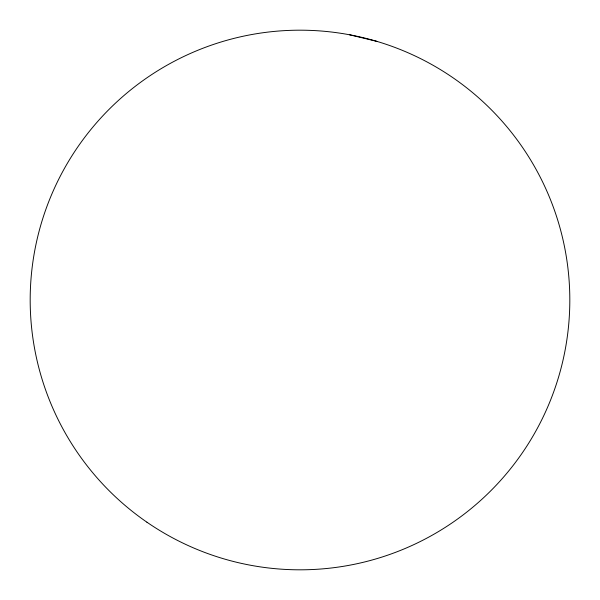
<?xml version="1.0" encoding="UTF-8"?>
<svg xmlns="http://www.w3.org/2000/svg" width="600" height="600" viewBox="0 0 600 600"><rect width="100%" height="100%" fill="white"/><g stroke="black" fill="none" stroke-linecap="round" stroke-linejoin="round"><path stroke-width="0.9" d="M349.493 34.763L376.95 41.385M146.903 522.18A269.82 269.82 0 0 0 568.957 321.502A269.82 269.82 0 0 0 184.14 56.325A269.82 269.82 0 0 0 146.903 522.18"/></g></svg>
